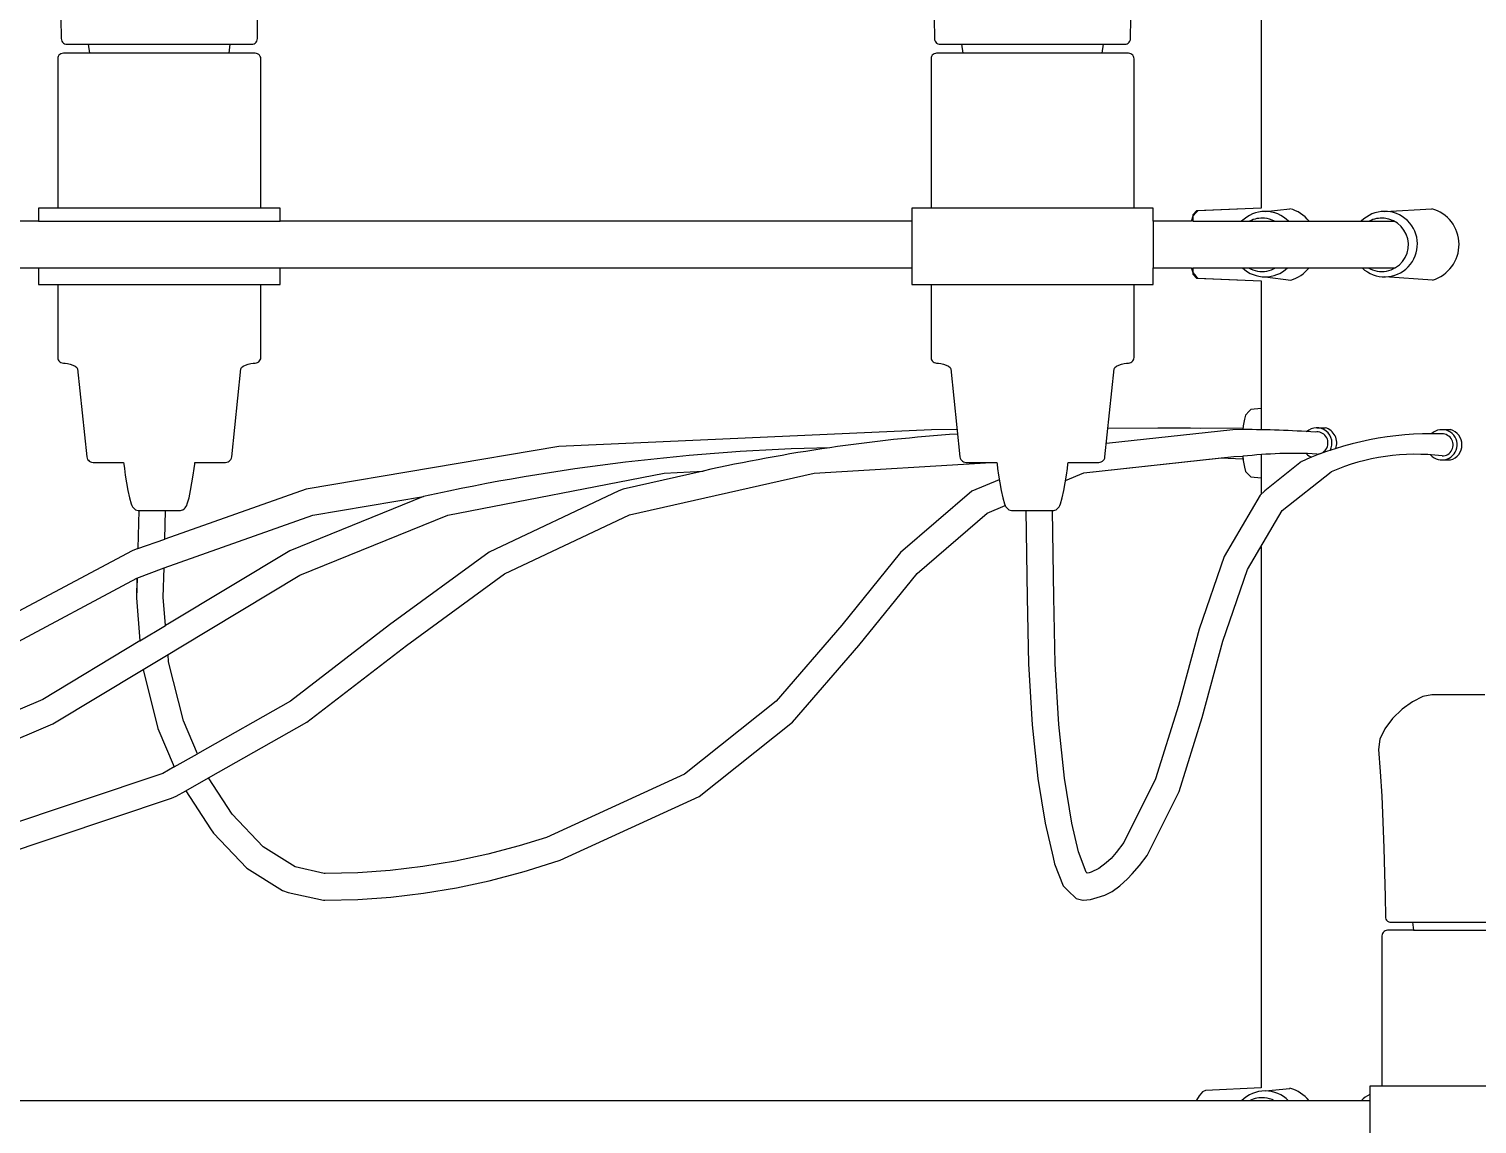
# Model space of a CAD drawing. Header units: millimetres. Extents: x 112 to 8820, y -2365 to 5002.
# Drawn here: x 3225.1 to 3414.5, y -683.1 to -539.9 of the extents above; entities that cross this region are included whole.
import ezdxf

# ---------------------------------------------------------------- set-up
doc = ezdxf.new("R2010")
doc.units = ezdxf.units.MM

# ---------------------------------------------------------------- blocks, each defined once
blk = doc.blocks.new('2097-50_EL_lateral')
for p, q in [((-3.089, -87.168), (-3.089, -93.699)), ((-18.781, -91.218), (-18.778, -91.482)), ((-16.212, -91.482), (-16.209, -91.218)), ((-7.363, -91.218), (-7.359, -91.482)), ((-4.794, -91.482), (-4.791, -91.218)), ((-18.778, -91.482), (-18.775, -91.499)), ((-18.775, -91.499), (-18.769, -91.515)), ((-18.769, -91.515), (-18.76, -91.528)), ((-18.76, -91.528), (-18.748, -91.54)), ((-18.748, -91.54), (-18.734, -91.548)), ((-18.734, -91.548), (-18.718, -91.553)), ((-18.718, -91.553), (-18.7, -91.555)), ((-18.7, -91.555), (-18.643, -91.555)), ((-18.643, -91.555), (-18.514, -91.555)), ((-18.514, -91.555), (-18.423, -91.555)), ((-18.423, -91.555), (-18.407, -91.673)), ((-18.423, -91.555), (-16.567, -91.555)), ((-16.583, -91.673), (-16.567, -91.555)), ((-16.567, -91.555), (-16.476, -91.555)), ((-16.476, -91.555), (-16.347, -91.555)), ((-16.347, -91.555), (-16.29, -91.555)), ((-16.29, -91.555), (-16.273, -91.553)), ((-16.273, -91.553), (-16.256, -91.548)), ((-16.256, -91.548), (-16.242, -91.54)), ((-16.242, -91.54), (-16.23, -91.528)), ((-16.23, -91.528), (-16.221, -91.515)), ((-16.221, -91.515), (-16.215, -91.499)), ((-16.215, -91.499), (-16.212, -91.482)), ((-7.359, -91.482), (-7.357, -91.499)), ((-7.357, -91.499), (-7.351, -91.515)), ((-7.351, -91.515), (-7.342, -91.528)), ((-7.342, -91.528), (-7.33, -91.54)), ((-7.33, -91.54), (-7.316, -91.548)), ((-7.316, -91.548), (-7.299, -91.553)), ((-7.299, -91.553), (-7.282, -91.555)), ((-7.282, -91.555), (-7.225, -91.555)), ((-7.225, -91.555), (-7.096, -91.555)), ((-7.096, -91.555), (-7.005, -91.555)), ((-7.005, -91.555), (-6.989, -91.673)), ((-7.005, -91.555), (-5.149, -91.555)), ((-5.165, -91.673), (-5.149, -91.555)), ((-5.149, -91.555), (-5.057, -91.555)), ((-5.057, -91.555), (-4.929, -91.555)), ((-4.929, -91.555), (-4.872, -91.555)), ((-4.872, -91.555), (-4.854, -91.553)), ((-4.854, -91.553), (-4.838, -91.548)), ((-4.838, -91.548), (-4.824, -91.54)), ((-4.824, -91.54), (-4.812, -91.528)), ((-4.812, -91.528), (-4.802, -91.515)), ((-4.802, -91.515), (-4.796, -91.499)), ((-4.796, -91.499), (-4.794, -91.482)), ((-18.821, -91.73), (-18.823, -91.747)), ((-18.823, -91.747), (-18.823, -93.7)), ((-18.815, -91.714), (-18.821, -91.73)), ((-18.806, -91.7), (-18.815, -91.714)), ((-18.795, -91.689), (-18.806, -91.7)), ((-18.781, -91.68), (-18.795, -91.689)), ((-18.766, -91.675), (-18.781, -91.68)), ((-18.749, -91.673), (-18.766, -91.675)), ((-18.721, -91.673), (-18.749, -91.673)), ((-18.64, -91.673), (-18.721, -91.673)), ((-18.509, -91.673), (-18.64, -91.673)), ((-18.334, -91.673), (-18.509, -91.673)), ((-18.122, -91.673), (-18.334, -91.673)), ((-17.882, -91.673), (-18.122, -91.673)), ((-17.626, -91.673), (-17.882, -91.673)), ((-17.364, -91.673), (-17.626, -91.673)), ((-17.108, -91.673), (-17.364, -91.673)), ((-16.868, -91.673), (-17.108, -91.673)), ((-16.656, -91.673), (-16.868, -91.673)), ((-16.481, -91.673), (-16.656, -91.673)), ((-16.35, -91.673), (-16.481, -91.673)), ((-16.269, -91.673), (-16.35, -91.673)), ((-16.241, -91.673), (-16.269, -91.673)), ((-16.224, -91.675), (-16.241, -91.673)), ((-16.209, -91.68), (-16.224, -91.675)), ((-16.195, -91.689), (-16.209, -91.68)), ((-16.184, -91.7), (-16.195, -91.689)), ((-16.175, -91.714), (-16.184, -91.7)), ((-16.169, -91.73), (-16.175, -91.714)), ((-16.167, -91.747), (-16.169, -91.73)), ((-16.167, -93.7), (-16.167, -91.747)), ((-7.403, -91.73), (-7.404, -91.747)), ((-7.404, -91.747), (-7.404, -93.7)), ((-7.397, -91.714), (-7.403, -91.73)), ((-7.388, -91.7), (-7.397, -91.714)), ((-7.377, -91.689), (-7.388, -91.7)), ((-7.363, -91.68), (-7.377, -91.689)), ((-7.347, -91.675), (-7.363, -91.68)), ((-7.33, -91.673), (-7.347, -91.675)), ((-7.303, -91.673), (-7.33, -91.673)), ((-7.222, -91.673), (-7.303, -91.673)), ((-7.091, -91.673), (-7.222, -91.673)), ((-6.916, -91.673), (-7.091, -91.673)), ((-6.704, -91.673), (-6.916, -91.673)), ((-6.464, -91.673), (-6.704, -91.673)), ((-6.208, -91.673), (-6.464, -91.673)), ((-5.946, -91.673), (-6.208, -91.673)), ((-5.689, -91.673), (-5.946, -91.673)), ((-5.45, -91.673), (-5.689, -91.673)), ((-5.238, -91.673), (-5.45, -91.673)), ((-5.063, -91.673), (-5.238, -91.673)), ((-4.932, -91.673), (-5.063, -91.673)), ((-4.851, -91.673), (-4.932, -91.673)), ((-4.823, -91.673), (-4.851, -91.673)), ((-4.806, -91.675), (-4.823, -91.673)), ((-4.791, -91.68), (-4.806, -91.675)), ((-4.777, -91.689), (-4.791, -91.68)), ((-4.765, -91.7), (-4.777, -91.689)), ((-4.757, -91.714), (-4.765, -91.7)), ((-4.751, -91.73), (-4.757, -91.714)), ((-4.749, -91.747), (-4.751, -91.73)), ((-4.749, -93.7), (-4.749, -91.747)), ((-19.04, -93.7), (-19.074, -93.7)), ((-19.074, -93.7), (-19.074, -93.869)), ((-18.938, -93.7), (-19.04, -93.7)), ((-18.773, -93.7), (-18.938, -93.7)), ((-18.552, -93.7), (-18.773, -93.7)), ((-18.285, -93.7), (-18.552, -93.7)), ((-17.983, -93.7), (-18.285, -93.7)), ((-17.66, -93.7), (-17.983, -93.7)), ((-17.634, -93.7), (-17.66, -93.7)), ((-17.356, -93.7), (-17.634, -93.7)), ((-17.085, -93.7), (-17.356, -93.7)), ((-16.831, -93.7), (-17.085, -93.7)), ((-16.438, -93.7), (-16.831, -93.7)), ((-16.282, -93.7), (-16.438, -93.7)), ((-16.196, -93.7), (-16.282, -93.7)), ((-16.167, -93.7), (-16.196, -93.7)), ((-16.052, -93.7), (-16.167, -93.7)), ((-15.95, -93.7), (-16.052, -93.7)), ((-15.916, -93.7), (-15.95, -93.7)), ((-15.916, -93.869), (-15.916, -93.7)), ((-7.621, -93.7), (-7.656, -93.7)), ((-7.656, -93.7), (-7.656, -93.869)), ((-7.519, -93.7), (-7.621, -93.7)), ((-7.354, -93.7), (-7.519, -93.7)), ((-7.133, -93.7), (-7.354, -93.7)), ((-6.866, -93.7), (-7.133, -93.7)), ((-6.565, -93.7), (-6.866, -93.7)), ((-6.242, -93.7), (-6.565, -93.7)), ((-5.912, -93.7), (-6.242, -93.7)), ((-5.589, -93.7), (-5.912, -93.7)), ((-5.287, -93.7), (-5.589, -93.7)), ((-5.02, -93.7), (-5.287, -93.7)), ((-4.799, -93.7), (-5.02, -93.7)), ((-4.634, -93.7), (-4.799, -93.7)), ((-4.532, -93.7), (-4.634, -93.7)), ((-4.498, -93.7), (-4.532, -93.7)), ((-4.498, -93.869), (-4.498, -93.7)), ((-3.089, -93.7), (-3.932, -93.734)), ((-3.089, -93.699), (-3.914, -93.734)), ((-3.036, -93.742, 0.142), (-2.711, -93.708, 0.047)), ((-19.074, -93.869), (-25.64, -93.869)), ((-19.074, -93.869), (-15.916, -93.869)), ((-7.656, -93.869), (-15.916, -93.869)), ((-7.656, -93.869), (-7.656, -94.478)), ((-4, -93.869), (-4.498, -93.869)), ((-4.498, -93.869), (-4.498, -94.478)), ((-3.999, -93.861), (-4, -93.869)), ((-3.982, -93.806), (-3.999, -93.861)), ((-3.932, -93.734), (-3.982, -93.787)), ((-3.935, -93.755), (-3.982, -93.806)), ((-3.982, -93.787), (-3.982, -93.806)), ((-3.982, -93.806), (-3.982, -93.861)), ((-3.982, -93.861), (-3.982, -93.871)), ((-3.982, -93.871), (-1.349, -93.871)), ((-3.914, -93.734), (-3.935, -93.755)), ((-25.64, -94.478), (-19.074, -94.478)), ((-19.074, -94.478), (-19.074, -94.7)), ((-19.074, -94.478), (-15.916, -94.478)), ((-15.916, -94.7), (-15.916, -94.478)), ((-15.916, -94.478), (-7.656, -94.478)), ((-7.656, -94.478), (-7.656, -94.7)), ((-4.498, -94.7), (-4.498, -94.478)), ((-4.498, -94.478), (-4, -94.478)), ((-4, -94.478), (-3.999, -94.487)), ((-3.982, -94.48), (-3.982, -94.49)), ((-3.982, -94.48), (-1.335, -94.48)), ((-3.999, -94.487), (-3.982, -94.542)), ((-3.982, -94.49), (-3.982, -94.545)), ((-3.982, -94.542), (-3.935, -94.592)), ((-3.982, -94.545), (-3.982, -94.564)), ((-3.982, -94.564), (-3.932, -94.616)), ((-3.935, -94.592), (-3.914, -94.614)), ((-3.932, -94.616), (-3.089, -94.651)), ((-3.914, -94.614), (-3.089, -94.649)), ((-3.089, -94.649), (-3.089, -96.322)), ((-3.036, -94.597, 0.142), (-2.701, -94.64, 0.047)), ((-19.074, -94.7), (-19.04, -94.7)), ((-19.04, -94.7), (-18.938, -94.7)), ((-18.938, -94.7), (-18.773, -94.7)), ((-18.823, -94.7), (-18.823, -95.652)), ((-18.773, -94.7), (-18.552, -94.7)), ((-18.552, -94.7), (-18.285, -94.7)), ((-18.285, -94.7), (-17.983, -94.7)), ((-17.983, -94.7), (-17.66, -94.7)), ((-17.66, -94.7), (-17.33, -94.7)), ((-17.33, -94.7), (-17.007, -94.7)), ((-17.007, -94.7), (-16.706, -94.7)), ((-16.706, -94.7), (-16.438, -94.7)), ((-16.438, -94.7), (-16.218, -94.7)), ((-16.218, -94.7), (-16.052, -94.7)), ((-16.167, -95.652), (-16.167, -94.7)), ((-16.052, -94.7), (-15.95, -94.7)), ((-15.95, -94.7), (-15.916, -94.7)), ((-7.656, -94.7), (-7.621, -94.7)), ((-7.621, -94.7), (-7.519, -94.7)), ((-7.519, -94.7), (-7.354, -94.7)), ((-7.404, -94.7), (-7.404, -95.652)), ((-7.354, -94.7), (-7.133, -94.7)), ((-7.133, -94.7), (-6.866, -94.7)), ((-6.866, -94.7), (-6.565, -94.7)), ((-6.565, -94.7), (-6.242, -94.7)), ((-6.242, -94.7), (-5.912, -94.7)), ((-5.912, -94.7), (-5.589, -94.7)), ((-5.589, -94.7), (-5.287, -94.7)), ((-5.287, -94.7), (-5.02, -94.7)), ((-5.02, -94.7), (-4.799, -94.7)), ((-4.799, -94.7), (-4.634, -94.7)), ((-4.749, -95.652), (-4.749, -94.7)), ((-4.634, -94.7), (-4.532, -94.7)), ((-4.532, -94.7), (-4.498, -94.7)), ((-18.823, -95.652), (-18.821, -95.669)), ((-18.821, -95.669), (-18.815, -95.684)), ((-18.815, -95.684), (-18.806, -95.698)), ((-18.806, -95.698), (-18.795, -95.71)), ((-18.795, -95.71), (-18.781, -95.718)), ((-18.781, -95.718), (-18.766, -95.724)), ((-18.766, -95.724), (-18.749, -95.726)), ((-18.749, -95.726), (-18.724, -95.728)), ((-18.724, -95.728), (-18.693, -95.733)), ((-18.693, -95.733), (-18.658, -95.742)), ((-18.658, -95.742), (-18.624, -95.753)), ((-18.624, -95.753), (-18.593, -95.767)), ((-18.593, -95.767), (-18.572, -95.782)), ((-18.572, -95.782), (-18.562, -95.799)), ((-18.562, -95.799), (-18.443, -96.952)), ((-16.547, -96.952), (-16.428, -95.799)), ((-16.428, -95.799), (-16.418, -95.782)), ((-16.418, -95.782), (-16.397, -95.767)), ((-16.397, -95.767), (-16.366, -95.753)), ((-16.366, -95.753), (-16.332, -95.742)), ((-16.332, -95.742), (-16.297, -95.733)), ((-16.297, -95.733), (-16.266, -95.728)), ((-16.266, -95.728), (-16.241, -95.726)), ((-16.241, -95.726), (-16.224, -95.724)), ((-16.224, -95.724), (-16.209, -95.718)), ((-16.209, -95.718), (-16.195, -95.71)), ((-16.195, -95.71), (-16.184, -95.698)), ((-16.184, -95.698), (-16.175, -95.684)), ((-16.175, -95.684), (-16.169, -95.669)), ((-16.169, -95.669), (-16.167, -95.652)), ((-7.404, -95.652), (-7.403, -95.669)), ((-7.403, -95.669), (-7.397, -95.684)), ((-7.397, -95.684), (-7.388, -95.698)), ((-7.388, -95.698), (-7.377, -95.71)), ((-7.377, -95.71), (-7.363, -95.718)), ((-7.363, -95.718), (-7.347, -95.724)), ((-7.347, -95.724), (-7.33, -95.726)), ((-7.33, -95.726), (-7.306, -95.728)), ((-7.306, -95.728), (-7.275, -95.733)), ((-7.275, -95.733), (-7.24, -95.742)), ((-7.24, -95.742), (-7.205, -95.753)), ((-7.205, -95.753), (-7.175, -95.767)), ((-7.175, -95.767), (-7.153, -95.782)), ((-7.153, -95.782), (-7.144, -95.799)), ((-7.144, -95.799), (-7.025, -96.952)), ((-5.129, -96.952), (-5.01, -95.799)), ((-5.01, -95.799), (-5, -95.782)), ((-5, -95.782), (-4.978, -95.767)), ((-4.978, -95.767), (-4.948, -95.753)), ((-4.948, -95.753), (-4.914, -95.742)), ((-4.914, -95.742), (-4.879, -95.733)), ((-4.879, -95.733), (-4.848, -95.728)), ((-4.848, -95.728), (-4.823, -95.726)), ((-4.823, -95.726), (-4.806, -95.724)), ((-4.806, -95.724), (-4.791, -95.718)), ((-4.791, -95.718), (-4.777, -95.71)), ((-4.777, -95.71), (-4.765, -95.698)), ((-4.765, -95.698), (-4.757, -95.684)), ((-4.757, -95.684), (-4.751, -95.669)), ((-4.751, -95.669), (-4.749, -95.652)), ((-3.244, -96.354), (-3.29, -96.406)), ((-3.222, -96.332), (-3.244, -96.354)), ((-3.089, -96.322), (-3.222, -96.332)), ((-3.089, -96.322), (-3.089, -96.598)), ((-3.321, -96.546), (-3.325, -96.595)), ((-3.307, -96.461), (-3.321, -96.546)), ((-3.29, -96.406), (-3.307, -96.461)), ((-7.396, -96.597), (-12.269, -96.817)), ((-7.062, -96.594), (-7.396, -96.597)), ((-3.457, -96.597), (-5.111, -96.779)), ((-4.439, -96.576), (-5.091, -96.581)), ((-4.379, -96.579), (-4.439, -96.576)), ((-4.011, -96.576), (-4.379, -96.579)), ((-3.882, -96.583), (-4.011, -96.576)), ((-3.323, -96.577), (-3.882, -96.583)), ((-3.325, -96.595), (-3.457, -96.597)), ((-2.359, -96.571), (-2.25, -96.571)), ((-0.722, -96.596, -0.203), (-0.613, -96.596, -0.203)), ((-12.269, -96.817), (-15.575, -97.375)), ((-3.089, -96.924), (-3.089, -97.226)), ((-18.443, -96.952), (-18.439, -96.969)), ((-18.439, -96.969), (-18.432, -96.985)), ((-18.432, -96.985), (-18.422, -96.998)), ((-18.422, -96.998), (-18.41, -97.01)), ((-18.41, -97.01), (-18.395, -97.018)), ((-18.395, -97.018), (-18.379, -97.024)), ((-18.379, -97.024), (-18.361, -97.025)), ((-18.361, -97.025), (-18.342, -97.025)), ((-18.342, -97.025), (-18.286, -97.025)), ((-18.286, -97.025), (-18.196, -97.025)), ((-18.196, -97.025), (-18.075, -97.025)), ((-18.075, -97.025), (-17.962, -97.025)), ((-17.962, -97.025), (-17.959, -97.048)), ((-17.959, -97.048), (-17.951, -97.107)), ((-17.951, -97.107), (-17.939, -97.191)), ((-17.051, -97.191), (-17.039, -97.107)), ((-17.039, -97.107), (-17.031, -97.048)), ((-17.031, -97.048), (-17.028, -97.025)), ((-17.028, -97.025), (-16.916, -97.025)), ((-16.916, -97.025), (-16.794, -97.025)), ((-16.794, -97.025), (-16.704, -97.025)), ((-16.704, -97.025), (-16.648, -97.025)), ((-16.648, -97.025), (-16.629, -97.025)), ((-16.629, -97.025), (-16.611, -97.024)), ((-16.611, -97.024), (-16.595, -97.018)), ((-16.595, -97.018), (-16.581, -97.01)), ((-16.581, -97.01), (-16.568, -96.998)), ((-16.568, -96.998), (-16.558, -96.985)), ((-16.558, -96.985), (-16.551, -96.969)), ((-16.551, -96.969), (-16.547, -96.952)), ((-8.933, -97.165), (-6.618, -97.025)), ((-7.025, -96.952), (-7.021, -96.969)), ((-7.021, -96.969), (-7.014, -96.985)), ((-7.014, -96.985), (-7.004, -96.998)), ((-7.004, -96.998), (-6.991, -97.01)), ((-6.991, -97.01), (-6.977, -97.018)), ((-6.977, -97.018), (-6.96, -97.024)), ((-6.96, -97.024), (-6.943, -97.025)), ((-6.943, -97.025), (-6.924, -97.025)), ((-6.924, -97.025), (-6.868, -97.025)), ((-6.868, -97.025), (-6.777, -97.025)), ((-6.777, -97.025), (-6.656, -97.025)), ((-6.656, -97.025), (-6.544, -97.025)), ((-6.544, -97.025), (-6.541, -97.048)), ((-6.541, -97.048), (-6.533, -97.107)), ((-6.533, -97.107), (-6.521, -97.191)), ((-5.633, -97.191), (-5.621, -97.107)), ((-5.621, -97.107), (-5.613, -97.048)), ((-5.613, -97.048), (-5.61, -97.025)), ((-5.61, -97.025), (-5.497, -97.025)), ((-5.497, -97.025), (-5.376, -97.025)), ((-5.407, -97.163), (-3.444, -96.947)), ((-5.407, -97.163), (-3.61, -96.965)), ((-5.376, -97.025), (-5.286, -97.025)), ((-5.286, -97.025), (-5.23, -97.025)), ((-5.23, -97.025), (-5.211, -97.025)), ((-5.211, -97.025), (-5.193, -97.024)), ((-5.193, -97.024), (-5.177, -97.018)), ((-5.177, -97.018), (-5.162, -97.01)), ((-5.162, -97.01), (-5.15, -96.998)), ((-5.15, -96.998), (-5.14, -96.985)), ((-5.14, -96.985), (-5.133, -96.969)), ((-5.133, -96.969), (-5.129, -96.952)), ((-3.61, -96.965), (-3.33, -96.978)), ((-3.444, -96.947), (-3.325, -96.945)), ((-3.33, -96.978), (-3.323, -96.978)), ((-3.325, -96.945), (-3.321, -97.002)), ((-3.321, -97.002), (-3.307, -97.087)), ((-3.307, -97.087), (-3.29, -97.143)), ((-2.558, -97.013), (-3.039, -97.395)), ((-0.722, -96.993, -0.203), (-0.613, -96.993, -0.203)), ((-17.939, -97.191), (-17.923, -97.291)), ((-17.923, -97.291), (-17.905, -97.394)), ((-17.085, -97.394), (-17.067, -97.291)), ((-17.067, -97.291), (-17.051, -97.191)), ((-13.722, -97.715), (-10.895, -97.165)), ((-10.383, -97.139), (-11.43, -97.375)), ((-11.348, -97.709), (-8.933, -97.165)), ((-10.895, -97.165), (-10.383, -97.139)), ((-6.511, -97.251), (-6.87, -97.4)), ((-6.511, -97.251), (-6.87, -97.4)), ((-6.521, -97.191), (-6.505, -97.291)), ((-6.505, -97.291), (-6.487, -97.394)), ((-5.667, -97.394), (-5.649, -97.291)), ((-5.649, -97.291), (-5.633, -97.191)), ((-5.644, -97.262), (-5.407, -97.163)), ((-5.644, -97.261), (-5.407, -97.163)), ((-3.29, -97.143), (-3.244, -97.194)), ((-3.244, -97.194), (-3.222, -97.216)), ((-3.222, -97.216), (-3.089, -97.226)), ((-3.089, -97.226), (-3.089, -97.445)), ((-2.812, -97.656), (-2.172, -97.147)), ((-17.905, -97.394), (-17.884, -97.49)), ((-17.884, -97.49), (-17.862, -97.568)), ((-15.575, -97.375), (-17.422, -98.028)), ((-17.128, -97.568), (-17.106, -97.49)), ((-17.106, -97.49), (-17.085, -97.394)), ((-14.039, -97.47), (-15.787, -98.18)), ((-15.489, -97.715), (-14.039, -97.47)), ((-11.485, -97.395), (-13.183, -98.199)), ((-11.43, -97.375), (-11.485, -97.395)), ((-6.87, -97.4), (-7.801, -98.203)), ((-6.87, -97.4), (-7.801, -98.203)), ((-6.487, -97.394), (-6.466, -97.49)), ((-6.466, -97.49), (-6.444, -97.568)), ((-5.71, -97.568), (-5.688, -97.49)), ((-5.688, -97.49), (-5.667, -97.394)), ((-3.1, -97.455), (-3.572, -98.256)), ((-3.039, -97.395), (-3.1, -97.455)), ((-17.862, -97.568), (-17.854, -97.588)), ((-17.854, -97.588), (-17.844, -97.605)), ((-17.844, -97.605), (-17.832, -97.621)), ((-17.832, -97.621), (-17.819, -97.634)), ((-17.819, -97.634), (-17.804, -97.644)), ((-17.804, -97.644), (-17.788, -97.651)), ((-17.788, -97.651), (-17.771, -97.653)), ((-17.762, -97.653), (-17.776, -98.153)), ((-17.762, -97.653), (-17.776, -98.153)), ((-17.771, -97.653), (-17.765, -97.653)), ((-17.765, -97.653), (-17.748, -97.653)), ((-17.748, -97.653), (-17.719, -97.653)), ((-17.719, -97.653), (-17.68, -97.653)), ((-17.68, -97.653), (-17.633, -97.653)), ((-17.633, -97.653), (-17.58, -97.653)), ((-17.58, -97.653), (-17.524, -97.653)), ((-17.524, -97.653), (-17.466, -97.653)), ((-17.466, -97.653), (-17.41, -97.653)), ((-17.422, -98.028), (-17.412, -97.653)), ((-17.422, -98.028), (-17.412, -97.653)), ((-17.41, -97.653), (-17.357, -97.653)), ((-17.357, -97.653), (-17.31, -97.653)), ((-17.31, -97.653), (-17.271, -97.653)), ((-17.271, -97.653), (-17.243, -97.653)), ((-17.243, -97.653), (-17.225, -97.653)), ((-17.225, -97.653), (-17.219, -97.653)), ((-17.219, -97.653), (-17.202, -97.651)), ((-17.202, -97.651), (-17.186, -97.644)), ((-17.186, -97.644), (-17.171, -97.634)), ((-17.171, -97.634), (-17.158, -97.621)), ((-17.158, -97.621), (-17.146, -97.605)), ((-17.146, -97.605), (-17.136, -97.588)), ((-17.136, -97.588), (-17.128, -97.568)), ((-7.585, -98.478), (-6.671, -97.689)), ((-7.585, -98.478), (-6.671, -97.689)), ((-6.671, -97.689), (-6.434, -97.59)), ((-6.671, -97.689), (-6.434, -97.59)), ((-6.444, -97.568), (-6.435, -97.588)), ((-6.435, -97.588), (-6.426, -97.605)), ((-6.426, -97.605), (-6.414, -97.621)), ((-6.414, -97.621), (-6.401, -97.634)), ((-6.401, -97.634), (-6.386, -97.644)), ((-6.386, -97.644), (-6.37, -97.651)), ((-6.37, -97.651), (-6.353, -97.653)), ((-6.353, -97.653), (-6.347, -97.653)), ((-6.347, -97.653), (-6.329, -97.653)), ((-6.329, -97.653), (-6.3, -97.653)), ((-6.3, -97.653), (-6.262, -97.653)), ((-6.262, -97.653), (-6.215, -97.653)), ((-6.215, -97.653), (-6.162, -97.653)), ((-6.164, -97.653), (-6.148, -98.793)), ((-6.162, -97.653), (-6.106, -97.653)), ((-6.106, -97.653), (-6.048, -97.653)), ((-6.048, -97.653), (-5.991, -97.653)), ((-5.991, -97.653), (-5.939, -97.653)), ((-5.939, -97.653), (-5.892, -97.653)), ((-5.892, -97.653), (-5.853, -97.653)), ((-5.853, -97.653), (-5.824, -97.653)), ((-5.824, -97.653), (-5.806, -97.653)), ((-5.8, -98.79), (-5.816, -97.653)), ((-5.806, -97.653), (-5.8, -97.653)), ((-5.8, -97.653), (-5.783, -97.651)), ((-5.783, -97.651), (-5.768, -97.644)), ((-5.768, -97.644), (-5.753, -97.634)), ((-5.753, -97.634), (-5.74, -97.621)), ((-5.74, -97.621), (-5.728, -97.605)), ((-5.728, -97.605), (-5.718, -97.588)), ((-5.718, -97.588), (-5.71, -97.568)), ((-3.264, -98.425), (-2.812, -97.656)), ((-17.432, -98.402), (-15.489, -97.715)), ((-15.659, -98.501), (-13.722, -97.715)), ((-12.979, -98.482), (-11.348, -97.709)), ((-17.776, -98.153), (-17.422, -98.028)), ((-17.851, -98.18), (-19.629, -99.13)), ((-17.776, -98.153), (-17.851, -98.18)), ((-15.787, -98.18), (-17.362, -99.13)), ((-13.183, -98.199), (-14.485, -99.15)), ((-7.801, -98.203), (-8.571, -99.152)), ((-7.801, -98.203), (-8.571, -99.152)), ((-3.572, -98.256), (-3.899, -99.206)), ((-3.089, -98.128), (-3.089, -105.208)), ((-17.787, -98.541), (-17.432, -98.402)), ((-17.443, -98.787), (-17.432, -98.402)), ((-17.443, -98.787), (-17.432, -98.402)), ((-3.588, -99.364), (-3.264, -98.425)), ((-19.466, -99.439), (-17.787, -98.541)), ((-17.787, -98.541), (-17.794, -98.797)), ((-17.786, -98.541), (-17.793, -98.797)), ((-17.214, -99.439), (-15.659, -98.501)), ((-14.263, -99.42), (-12.979, -98.482)), ((-8.347, -99.418), (-7.585, -98.478)), ((-8.347, -99.418), (-7.585, -98.478)), ((-17.794, -98.797), (-17.747, -99.361)), ((-17.793, -98.797), (-17.747, -99.361)), ((-17.412, -99.16), (-17.443, -98.787)), ((-17.412, -99.16), (-17.443, -98.787)), ((-6.148, -98.793), (-6.13, -99.66)), ((-5.782, -99.658), (-5.8, -98.79)), ((-17.747, -99.361), (-17.412, -99.16)), ((-17.362, -99.13), (-17.412, -99.16)), ((-14.485, -99.15), (-15.78, -100.147)), ((-8.571, -99.152), (-9.428, -100.147)), ((-8.571, -99.152), (-9.428, -100.147)), ((-3.899, -99.206), (-4.169, -100.205)), ((-17.747, -99.361), (-19.019, -100.126)), ((-3.858, -100.364), (-3.588, -99.364)), ((-17.707, -99.736), (-17.38, -99.539)), ((-17.38, -99.539), (-17.214, -99.439)), ((-17.373, -99.632), (-17.38, -99.539)), ((-17.373, -99.632), (-17.38, -99.539)), ((-15.565, -100.423), (-14.263, -99.42)), ((-9.214, -100.423), (-8.347, -99.418)), ((-9.214, -100.423), (-8.347, -99.418)), ((-18.887, -100.444), (-17.707, -99.736)), ((-17.707, -99.736), (-17.515, -100.504)), ((-17.707, -99.736), (-17.515, -100.504)), ((-17.179, -100.407), (-17.373, -99.632)), ((-17.179, -100.407), (-17.373, -99.632)), ((-6.13, -99.66), (-6.08, -100.457)), ((-5.732, -100.455), (-5.782, -99.658)), ((-19.019, -100.126), (-21.258, -101.08)), ((-15.78, -100.147), (-16.995, -100.837)), ((-9.428, -100.147), (-10.629, -101.102)), ((-9.428, -100.147), (-10.629, -101.102)), ((-1.107, -100.155), (-1.243, -100.253)), ((-0.974, -100.089), (-1.107, -100.155)), ((-0.856, -100.065), (-0.974, -100.089)), ((-0.824, -100.065), (-0.856, -100.065)), ((-0.752, -100.065), (-0.824, -100.065)), ((-0.671, -100.065), (-0.752, -100.065)), ((-0.639, -100.065), (-0.671, -100.065)), ((-0.567, -100.065), (-0.639, -100.065)), ((-0.459, -100.065), (-0.567, -100.065)), ((-0.321, -100.065), (-0.459, -100.065)), ((-0.164, -100.065), (-0.321, -100.065)), ((-4.169, -100.205), (-4.468, -101.165)), ((-1.243, -100.253), (-1.368, -100.374)), ((-21.166, -101.416), (-18.887, -100.444)), ((-17.515, -100.504), (-17.299, -101.009)), ((-17.515, -100.504), (-17.299, -101.009)), ((-16.995, -100.837), (-17.179, -100.407)), ((-16.995, -100.837), (-17.179, -100.407)), ((-16.849, -101.151), (-15.565, -100.423)), ((-10.434, -101.394), (-9.214, -100.423)), ((-10.434, -101.394), (-9.214, -100.423)), ((-6.08, -100.457), (-6.005, -101.16)), ((-5.657, -101.157), (-5.732, -100.455)), ((-4.16, -101.331), (-3.858, -100.364)), ((-1.47, -100.508), (-1.536, -100.647)), ((-1.368, -100.374), (-1.47, -100.508)), ((-1.536, -100.647), (-1.553, -100.78)), ((-17.299, -101.009), (-16.995, -100.837)), ((-1.553, -100.78), (-1.531, -101.068)), ((-17.45, -101.095), (-19.878, -101.908)), ((-17.299, -101.009), (-17.45, -101.095)), ((-10.629, -101.102), (-12.431, -101.93)), ((-10.629, -101.102), (-12.431, -101.93)), ((-1.531, -101.068), (-1.511, -101.389)), ((-17.146, -101.32), (-16.849, -101.151)), ((-16.543, -101.628), (-16.849, -101.151)), ((-16.543, -101.628), (-16.849, -101.151)), ((-6.005, -101.16), (-5.912, -101.746)), ((-5.564, -101.744), (-5.657, -101.157)), ((-4.468, -101.165), (-4.884, -101.995)), ((-19.832, -102.252), (-17.333, -101.416)), ((-17.333, -101.416), (-17.274, -101.392)), ((-17.274, -101.392), (-17.146, -101.32)), ((-17.146, -101.32), (-16.826, -101.818)), ((-17.146, -101.32), (-16.826, -101.818)), ((-12.253, -102.23), (-10.434, -101.394)), ((-12.253, -102.23), (-10.434, -101.394)), ((-4.578, -102.165), (-4.16, -101.331)), ((-1.511, -101.389), (-1.495, -101.727)), ((-16.138, -102.052), (-16.543, -101.628)), ((-16.138, -102.052), (-16.543, -101.628)), ((-16.826, -101.818), (-16.787, -101.873)), ((-16.826, -101.818), (-16.787, -101.873)), ((-5.912, -101.746), (-5.808, -102.194)), ((-5.477, -102.118), (-5.564, -101.744)), ((-1.495, -101.727), (-1.483, -102.069)), ((-16.787, -101.873), (-16.349, -102.332)), ((-16.787, -101.873), (-16.349, -102.332)), ((-15.718, -102.317), (-16.138, -102.052)), ((-15.718, -102.317), (-16.138, -102.052)), ((-12.791, -102.042), (-13.2, -102.149)), ((-12.791, -102.042), (-13.2, -102.149)), ((-12.431, -101.93), (-12.791, -102.042)), ((-12.431, -101.93), (-12.791, -102.042)), ((-4.884, -101.995), (-4.981, -102.126)), ((-13.623, -102.24), (-14.048, -102.311)), ((-13.623, -102.24), (-14.048, -102.311)), ((-13.2, -102.149), (-13.623, -102.24)), ((-13.2, -102.149), (-13.623, -102.24)), ((-12.68, -102.363), (-12.253, -102.23)), ((-12.68, -102.363), (-12.253, -102.23)), ((-5.808, -102.194), (-5.788, -102.275)), ((-5.376, -102.385), (-5.477, -102.118)), ((-5.05, -102.205), (-5.114, -102.264)), ((-4.981, -102.126), (-5.05, -102.205)), ((-4.676, -102.297), (-4.578, -102.165)), ((-1.483, -102.069), (-1.473, -102.399)), ((-16.349, -102.332), (-15.885, -102.626)), ((-16.349, -102.332), (-15.885, -102.626)), ((-15.337, -102.402), (-15.718, -102.317)), ((-15.337, -102.402), (-15.718, -102.317)), ((-15.327, -102.402), (-15.337, -102.402)), ((-15.327, -102.402), (-15.337, -102.402)), ((-14.9, -102.392), (-15.327, -102.402)), ((-14.9, -102.392), (-15.327, -102.402)), ((-14.474, -102.362), (-14.9, -102.392)), ((-14.474, -102.362), (-14.9, -102.392)), ((-14.048, -102.311), (-14.474, -102.362)), ((-14.048, -102.311), (-14.474, -102.362)), ((-13.182, -102.497), (-12.755, -102.385)), ((-13.182, -102.497), (-12.755, -102.385)), ((-12.755, -102.385), (-12.68, -102.363)), ((-12.755, -102.385), (-12.68, -102.363)), ((-5.788, -102.275), (-5.678, -102.565)), ((-5.364, -102.397), (-5.376, -102.385)), ((-5.334, -102.393), (-5.364, -102.397)), ((-5.309, -102.386), (-5.334, -102.393)), ((-5.211, -102.335), (-5.309, -102.386)), ((-5.114, -102.264), (-5.211, -102.335)), ((-4.836, -102.473), (-4.774, -102.409)), ((-4.774, -102.409), (-4.676, -102.297)), ((-1.473, -102.399), (-1.466, -102.703)), ((-14.039, -102.66), (-13.61, -102.589)), ((-14.039, -102.66), (-13.61, -102.589)), ((-13.61, -102.589), (-13.182, -102.497)), ((-13.61, -102.589), (-13.182, -102.497)), ((-5.678, -102.565), (-5.615, -102.627)), ((-5.033, -102.636), (-4.934, -102.565)), ((-4.934, -102.565), (-4.836, -102.473)), ((-15.885, -102.626), (-15.811, -102.649)), ((-15.885, -102.626), (-15.811, -102.649)), ((-15.811, -102.649), (-15.349, -102.752)), ((-15.811, -102.649), (-15.349, -102.752)), ((-15.349, -102.752), (-15.328, -102.752)), ((-15.349, -102.752), (-15.328, -102.752)), ((-15.328, -102.752), (-14.898, -102.742)), ((-15.328, -102.752), (-14.898, -102.742)), ((-14.898, -102.742), (-14.468, -102.711)), ((-14.898, -102.742), (-14.468, -102.711)), ((-14.468, -102.711), (-14.039, -102.66)), ((-14.468, -102.711), (-14.039, -102.66)), ((-5.615, -102.627), (-5.507, -102.73)), ((-5.507, -102.73), (-5.42, -102.752)), ((-5.42, -102.752), (-5.416, -102.752)), ((-5.416, -102.752), (-5.317, -102.742)), ((-5.317, -102.742), (-5.23, -102.718)), ((-5.23, -102.718), (-5.131, -102.687)), ((-5.131, -102.687), (-5.033, -102.636)), ((-1.466, -102.703), (-1.463, -102.967)), ((-1.463, -102.967), (-1.461, -102.984)), ((-1.461, -102.984), (-1.455, -103)), ((-1.455, -103), (-1.446, -103.014)), ((-1.501, -103.187), (-1.506, -103.202)), ((-1.492, -103.173), (-1.501, -103.187)), ((-1.48, -103.162), (-1.492, -103.173)), ((-1.467, -103.153), (-1.48, -103.162)), ((-1.451, -103.147), (-1.467, -103.153)), ((-1.434, -103.145), (-1.451, -103.147)), ((-1.446, -103.014), (-1.433, -103.025)), ((-1.407, -103.145), (-1.434, -103.145)), ((-1.433, -103.025), (-1.419, -103.033)), ((-1.419, -103.033), (-1.403, -103.038)), ((-1.326, -103.145), (-1.407, -103.145)), ((-1.403, -103.038), (-1.385, -103.04)), ((-1.385, -103.04), (-1.329, -103.04)), ((-1.329, -103.04), (-1.2, -103.04)), ((-1.249, -103.145), (-1.326, -103.145)), ((-1.222, -103.145), (-1.249, -103.145)), ((-1.094, -103.145), (-1.222, -103.145)), ((-1.2, -103.04), (-1.144, -103.04)), ((-1.144, -103.04), (-1.109, -103.04)), ((-1.109, -103.04), (-1.094, -103.145)), ((-1.109, -103.04), (0.933, -103.04)), ((-1.094, -103.145), (0.918, -103.145)), ((-1.506, -103.202), (-1.508, -103.219)), ((-1.508, -103.219), (-1.508, -105.185)), ((-3.856, -105.26), (-3.898, -105.31)), ((-3.814, -105.239), (-3.856, -105.26)), ((-3.089, -105.208), (-3.814, -105.239)), ((-3.036, -105.247), (-2.711, -105.213, -0.095)), ((1.491, -105.185), (-1.667, -105.185)), ((-1.667, -105.185), (-1.667, -106.185)), ((-1.667, -105.376), (-26.946, -105.376)), ((-3.932, -105.366), (-3.935, -105.376)), ((-3.898, -105.31), (-3.932, -105.366))]:
    blk.add_line(p, q)
at = {"extrusion": (-1.04654e-19, -0.001462, 0.999999)}
for p, q in [((-1.472, -93.742, 0.142), (-0.857, -93.708, 0.142)), ((-0.847, -94.64, 0.141), (-1.472, -94.597, 0.142))]:
    blk.add_line(p, q, dxfattribs=at)
for centre, radius, start, end in [((-2.838, -94.175, 0.047), 0.485, 38.9351, 74.7834), ((-0.984, -94.175, 0.047), 0.485, 286.476, 74.7834), ((-3.036, -94.17, 0.142), 0.428, 44.3824, 135.6176), ((-3.075, -94.179, 0.142), 0.349, 84.7144, 117.7177), ((-3.075, -94.179, 0.142), 0.349, 62.2823, 84.7144), ((-1.472, -94.17, 0.142), 0.428, 226.4486, 135.6176), ((-1.511, -94.179, 0.142), 0.349, 84.7144, 117.7177), ((-1.511, -94.179, 0.142), 0.349, 280.425, 84.7144), ((-3.036, -94.17, 0.142), 0.428, 226.4486, 313.5163), ((-3.075, -94.179, 0.142), 0.349, 239.4916, 280.425), ((-3.075, -94.179, 0.142), 0.349, 280.425, 300.4499), ((-2.838, -94.175, 0.047), 0.485, 286.476, 321.0813), ((-1.511, -94.179, 0.142), 0.349, 239.4916, 280.425), ((-5.529, -118.792), 22.191, 93.9452, 102.6362), ((-3.408, -112.509), 15.914, 86.2984, 89.6996), ((-0.864, -100.795), 4.144, 88.3325, 114.1179), ((-2.359, -96.77), 0.198, 330.4277, 132.397), ((-2.358, -96.771, 0.203), 0.145, 270, 98.7552), ((-2.304, -96.77), 0.206, 339.026, 74.5834), ((-0.722, -96.795, -0.203), 0.198, 221.2578, 132.397), ((-0.722, -96.796), 0.145, 270, 98.7552), ((-0.668, -96.795, -0.203), 0.206, 285.4166, 74.5834), ((-8.103, -124.501), 27.675, 91.2944, 102.3839), ((-2.66, -102.958), 6.05, 87.1465, 96.3164), ((-2.359, -96.77), 0.198, 225.1703, 250.3206), ((-1.065, -99.721), 2.802, 82.965, 113.2686), ((-3.036, -105.675), 0.428, 44.3824, 135.6176), ((-2.838, -105.68, -0.095), 0.485, 38.9351, 74.7834), ((-3.075, -105.684), 0.349, 84.7144, 117.7177), ((-3.075, -105.684), 0.349, 62.2823, 84.7144), ((-1.472, -105.675), 0.428, 117.0782, 135.6176), ((-1.511, -105.684), 0.349, 116.5366, 117.7177)]:
    blk.add_arc(centre, radius, start, end)

msp = doc.modelspace()

# ---------------------------------------------------------------- block references
at = {"color": 1, "xscale": 10, "yscale": 10, "zscale": 10}
msp.add_blockref('2097-50_EL_lateral', (3417.13, 373.69), dxfattribs=at)

doc.saveas('drawing.dxf')
